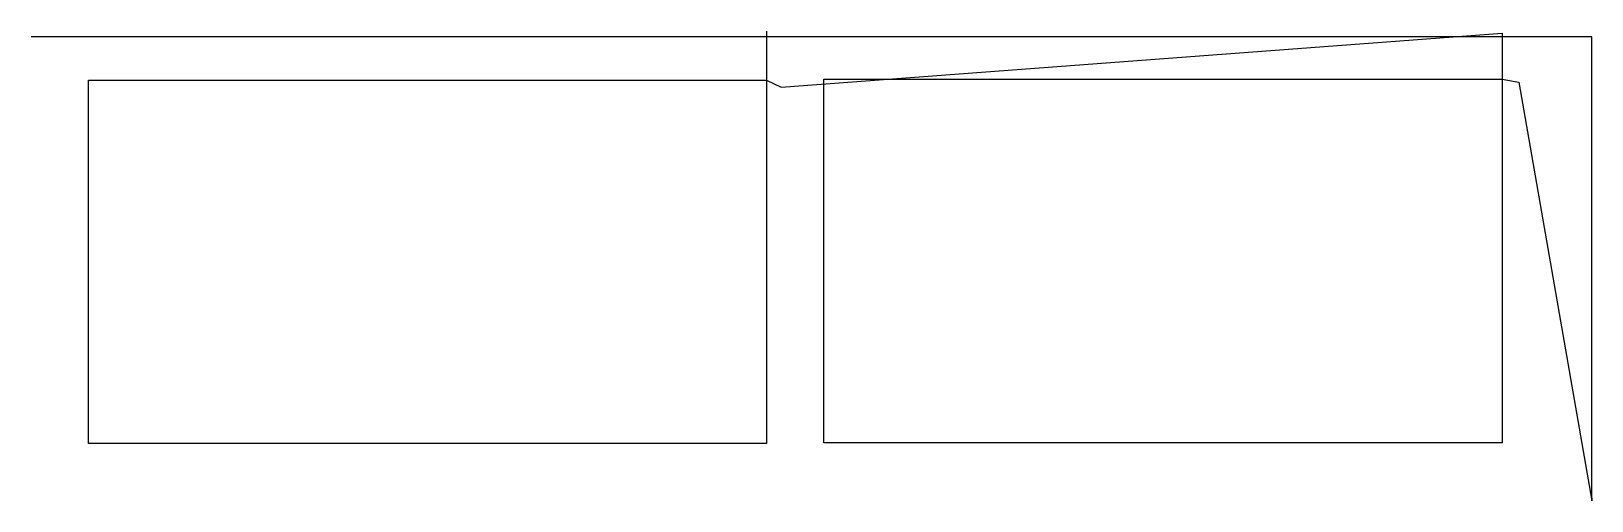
# Model space of a CAD drawing. Header units: metres. Extents: x 0 to 547, y 0 to 165.
import ezdxf

# ---------------------------------------------------------------- set-up
doc = ezdxf.new("R2010")
doc.units = ezdxf.units.M

msp = doc.modelspace()

# ---------------------------------------------------------------- linework, layer by layer
at = {"layer": 'TOOL_0'}
for p, q in [((257.558, 164.744), (257.558, 147.559)), ((262.68, 145.132), (515.155, 164.056)), ((515.155, 164.056), (515.155, 147.889)), ((1.001, 162.773), (0.001, 162.773)), ((546.555, 162.773), (1.001, 162.773)), ((546.555, 1), (546.555, 162.773)), ((277.655, 20.389), (277.655, 147.889)), ((277.655, 147.889), (515.155, 147.889)), ((515.155, 147.889), (515.155, 20.389)), ((515.155, 147.889), (520.958, 146.852)), ((20.058, 20.059), (20.058, 147.559)), ((20.058, 147.559), (257.558, 147.559)), ((257.558, 147.559), (257.558, 20.059)), ((257.558, 147.559), (262.68, 145.132)), ((520.958, 146.852), (546.555, 0)), ((257.558, 20.059), (20.058, 20.059)), ((515.155, 20.389), (277.655, 20.389)), ((546.555, 0), (546.555, 1)), ((546.555, 1), (546.555, 0)), ((546.555, 0), (546.555, 1))]:
    msp.add_line(p, q, dxfattribs=at)

doc.saveas('drawing.dxf')
